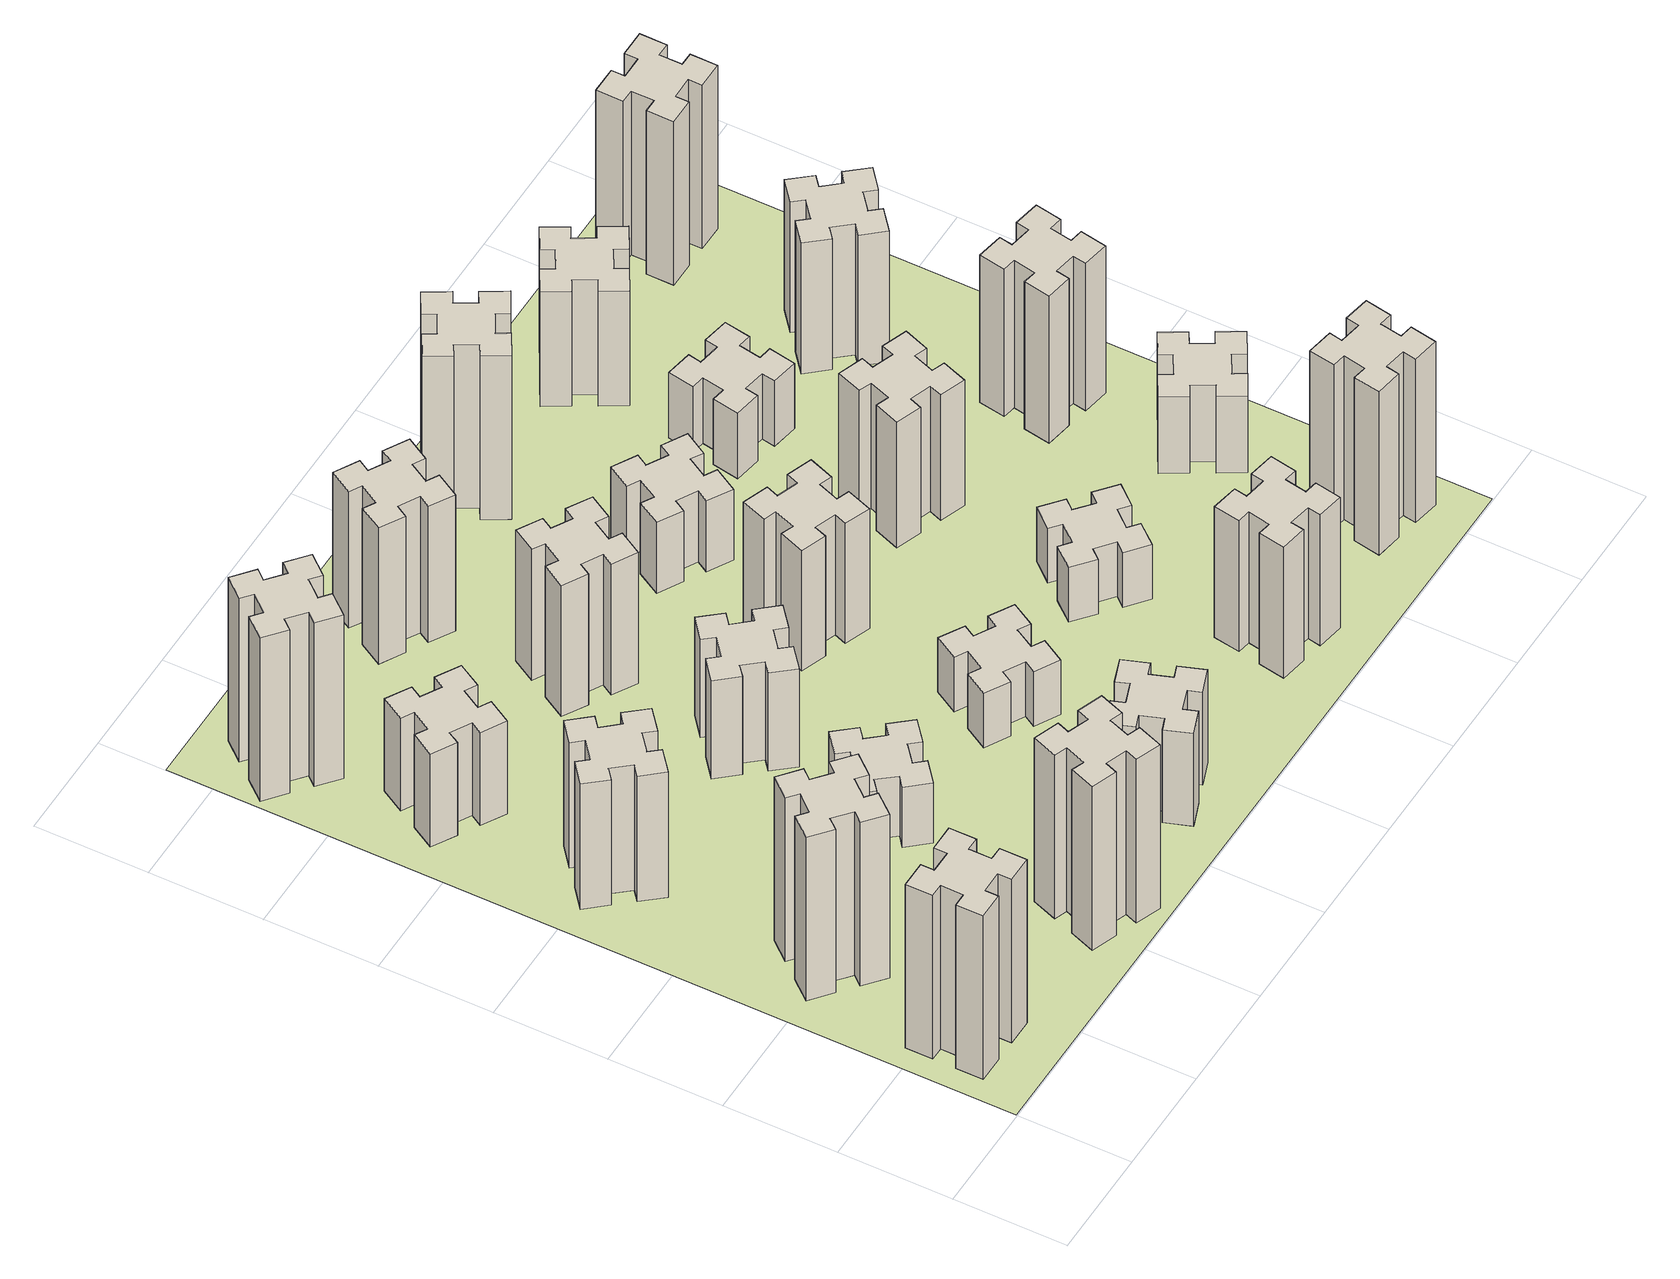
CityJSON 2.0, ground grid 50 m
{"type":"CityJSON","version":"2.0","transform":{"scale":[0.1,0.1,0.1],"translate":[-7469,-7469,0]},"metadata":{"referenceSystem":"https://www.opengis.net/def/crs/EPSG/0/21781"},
"CityObjects":{
"building1":{"type":"Building","attributes":{"class":"1000","function":"1000","usage":"1000","yearOfConstruction":2016,"roofType":"1000","measuredHeight":90,"storeysAboveGround":30,"storeysBelowGround":0},"geometry":[{"type":"Solid","lod":"1","boundaries":[[[[0,1,2,3,4,5,6,7,8,9,10,11,12,13,14,15,16,17,18,19]],[[17,16,20,21]],[[16,15,22,20]],[[15,14,23,22]],[[14,13,24,23]],[[13,12,25,24]],[[12,11,26,25]],[[11,10,27,26]],[[10,9,28,27]],[[9,8,29,28]],[[8,7,30,29]],[[7,6,31,30]],[[6,5,32,31]],[[5,4,33,32]],[[4,3,34,33]],[[3,2,35,34]],[[2,1,36,35]],[[1,0,37,36]],[[0,19,38,37]],[[19,18,39,38]],[[18,17,21,39]],[[24,25,26,27,28,29,30,31,32,33,34,35,36,37,38,39,21,20,22,23]]]]}]},
"building2":{"type":"Building","attributes":{"class":"1000","function":"1000","usage":"1000","yearOfConstruction":2016,"roofType":"1000","measuredHeight":90,"storeysAboveGround":30,"storeysBelowGround":0},"geometry":[{"type":"Solid","lod":"1","boundaries":[[[[40,41,42,43,44,45,46,47,48,49,50,51,52,53,54,55,56,57,58,59]],[[57,56,60,61]],[[56,55,62,60]],[[55,54,63,62]],[[54,53,64,63]],[[53,52,65,64]],[[52,51,66,65]],[[51,50,67,66]],[[50,49,68,67]],[[49,48,69,68]],[[48,47,70,69]],[[47,46,71,70]],[[46,45,72,71]],[[45,44,73,72]],[[44,43,74,73]],[[43,42,75,74]],[[42,41,76,75]],[[41,40,77,76]],[[40,59,78,77]],[[59,58,79,78]],[[58,57,61,79]],[[64,65,66,67,68,69,70,71,72,73,74,75,76,77,78,79,61,60,62,63]]]]}]},
"building3":{"type":"Building","attributes":{"class":"1000","function":"1000","usage":"1000","yearOfConstruction":2016,"roofType":"1000","measuredHeight":69,"storeysAboveGround":30,"storeysBelowGround":0},"geometry":[{"type":"Solid","lod":"1","boundaries":[[[[80,81,82,83,84,85,86,87,88,89,90,91,92,93,94,95,96,97,98,99]],[[97,96,100,101]],[[96,95,102,100]],[[95,94,103,102]],[[94,93,104,103]],[[93,92,105,104]],[[92,91,106,105]],[[91,90,107,106]],[[90,89,108,107]],[[89,88,109,108]],[[88,87,110,109]],[[87,86,111,110]],[[86,85,112,111]],[[85,84,113,112]],[[84,83,114,113]],[[83,82,115,114]],[[82,81,116,115]],[[81,80,117,116]],[[80,99,118,117]],[[99,98,119,118]],[[98,97,101,119]],[[104,105,106,107,108,109,110,111,112,113,114,115,116,117,118,119,101,100,102,103]]]]}]},
"building4":{"type":"Building","attributes":{"class":"1000","function":"1000","usage":"1000","yearOfConstruction":2016,"roofType":"1000","measuredHeight":51,"storeysAboveGround":30,"storeysBelowGround":0},"geometry":[{"type":"Solid","lod":"1","boundaries":[[[[120,121,122,123,124,125,126,127,128,129,130,131,132,133,134,135,136,137,138,139]],[[137,136,140,141]],[[136,135,142,140]],[[135,134,143,142]],[[134,133,144,143]],[[133,132,145,144]],[[132,131,146,145]],[[131,130,147,146]],[[130,129,148,147]],[[129,128,149,148]],[[128,127,150,149]],[[127,126,151,150]],[[126,125,152,151]],[[125,124,153,152]],[[124,123,154,153]],[[123,122,155,154]],[[122,121,156,155]],[[121,120,157,156]],[[120,139,158,157]],[[139,138,159,158]],[[138,137,141,159]],[[144,145,146,147,148,149,150,151,152,153,154,155,156,157,158,159,141,140,142,143]]]]}]},
"building5":{"type":"Building","attributes":{"class":"1000","function":"1000","usage":"1000","yearOfConstruction":2016,"roofType":"1000","measuredHeight":90,"storeysAboveGround":30,"storeysBelowGround":0},"geometry":[{"type":"Solid","lod":"1","boundaries":[[[[160,161,162,163,164,165,166,167,168,169,170,171,172,173,174,175,176,177,178,179]],[[177,176,180,181]],[[176,175,182,180]],[[175,174,183,182]],[[174,173,184,183]],[[173,172,185,184]],[[172,171,186,185]],[[171,170,187,186]],[[170,169,188,187]],[[169,168,189,188]],[[168,167,190,189]],[[167,166,191,190]],[[166,165,192,191]],[[165,164,193,192]],[[164,163,194,193]],[[163,162,195,194]],[[162,161,196,195]],[[161,160,197,196]],[[160,179,198,197]],[[179,178,199,198]],[[178,177,181,199]],[[184,185,186,187,188,189,190,191,192,193,194,195,196,197,198,199,181,180,182,183]]]]}]},
"building6":{"type":"Building","attributes":{"class":"1000","function":"1000","usage":"1000","yearOfConstruction":2016,"roofType":"1000","measuredHeight":90,"storeysAboveGround":30,"storeysBelowGround":0},"geometry":[{"type":"Solid","lod":"1","boundaries":[[[[200,201,202,203,204,205,206,207,208,209,210,211,212,213,214,215,216,217,218,219]],[[217,216,220,221]],[[216,215,222,220]],[[215,214,223,222]],[[214,213,224,223]],[[213,212,225,224]],[[212,211,226,225]],[[211,210,227,226]],[[210,209,228,227]],[[209,208,229,228]],[[208,207,230,229]],[[207,206,231,230]],[[206,205,232,231]],[[205,204,233,232]],[[204,203,234,233]],[[203,202,235,234]],[[202,201,236,235]],[[201,200,237,236]],[[200,219,238,237]],[[219,218,239,238]],[[218,217,221,239]],[[224,225,226,227,228,229,230,231,232,233,234,235,236,237,238,239,221,220,222,223]]]]}]},
"building7":{"type":"Building","attributes":{"class":"1000","function":"1000","usage":"1000","yearOfConstruction":2016,"roofType":"1000","measuredHeight":33,"storeysAboveGround":30,"storeysBelowGround":0},"geometry":[{"type":"Solid","lod":"1","boundaries":[[[[240,241,242,243,244,245,246,247,248,249,250,251,252,253,254,255,256,257,258,259]],[[257,256,260,261]],[[256,255,262,260]],[[255,254,263,262]],[[254,253,264,263]],[[253,252,265,264]],[[252,251,266,265]],[[251,250,267,266]],[[250,249,268,267]],[[249,248,269,268]],[[248,247,270,269]],[[247,246,271,270]],[[246,245,272,271]],[[245,244,273,272]],[[244,243,274,273]],[[243,242,275,274]],[[242,241,276,275]],[[241,240,277,276]],[[240,259,278,277]],[[259,258,279,278]],[[258,257,261,279]],[[264,265,266,267,268,269,270,271,272,273,274,275,276,277,278,279,261,260,262,263]]]]}]},
"building8":{"type":"Building","attributes":{"class":"1000","function":"1000","usage":"1000","yearOfConstruction":2016,"roofType":"1000","measuredHeight":54,"storeysAboveGround":30,"storeysBelowGround":0},"geometry":[{"type":"Solid","lod":"1","boundaries":[[[[280,281,282,283,284,285,286,287,288,289,290,291,292,293,294,295,296,297,298,299]],[[297,296,300,301]],[[296,295,302,300]],[[295,294,303,302]],[[294,293,304,303]],[[293,292,305,304]],[[292,291,306,305]],[[291,290,307,306]],[[290,289,308,307]],[[289,288,309,308]],[[288,287,310,309]],[[287,286,311,310]],[[286,285,312,311]],[[285,284,313,312]],[[284,283,314,313]],[[283,282,315,314]],[[282,281,316,315]],[[281,280,317,316]],[[280,299,318,317]],[[299,298,319,318]],[[298,297,301,319]],[[304,305,306,307,308,309,310,311,312,313,314,315,316,317,318,319,301,300,302,303]]]]}]},
"building9":{"type":"Building","attributes":{"class":"1000","function":"1000","usage":"1000","yearOfConstruction":2016,"roofType":"1000","measuredHeight":51,"storeysAboveGround":30,"storeysBelowGround":0},"geometry":[{"type":"Solid","lod":"1","boundaries":[[[[320,321,322,323,324,325,326,327,328,329,330,331,332,333,334,335,336,337,338,339]],[[337,336,340,341]],[[336,335,342,340]],[[335,334,343,342]],[[334,333,344,343]],[[333,332,345,344]],[[332,331,346,345]],[[331,330,347,346]],[[330,329,348,347]],[[329,328,349,348]],[[328,327,350,349]],[[327,326,351,350]],[[326,325,352,351]],[[325,324,353,352]],[[324,323,354,353]],[[323,322,355,354]],[[322,321,356,355]],[[321,320,357,356]],[[320,339,358,357]],[[339,338,359,358]],[[338,337,341,359]],[[344,345,346,347,348,349,350,351,352,353,354,355,356,357,358,359,341,340,342,343]]]]}]},
"building10":{"type":"Building","attributes":{"class":"1000","function":"1000","usage":"1000","yearOfConstruction":2016,"roofType":"1000","measuredHeight":72,"storeysAboveGround":30,"storeysBelowGround":0},"geometry":[{"type":"Solid","lod":"1","boundaries":[[[[360,361,362,363,364,365,366,367,368,369,370,371,372,373,374,375,376,377,378,379]],[[377,376,380,381]],[[376,375,382,380]],[[375,374,383,382]],[[374,373,384,383]],[[373,372,385,384]],[[372,371,386,385]],[[371,370,387,386]],[[370,369,388,387]],[[369,368,389,388]],[[368,367,390,389]],[[367,366,391,390]],[[366,365,392,391]],[[365,364,393,392]],[[364,363,394,393]],[[363,362,395,394]],[[362,361,396,395]],[[361,360,397,396]],[[360,379,398,397]],[[379,378,399,398]],[[378,377,381,399]],[[384,385,386,387,388,389,390,391,392,393,394,395,396,397,398,399,381,380,382,383]]]]}]},
"building11":{"type":"Building","attributes":{"class":"1000","function":"1000","usage":"1000","yearOfConstruction":2016,"roofType":"1000","measuredHeight":75,"storeysAboveGround":30,"storeysBelowGround":0},"geometry":[{"type":"Solid","lod":"1","boundaries":[[[[400,401,402,403,404,405,406,407,408,409,410,411,412,413,414,415,416,417,418,419]],[[417,416,420,421]],[[416,415,422,420]],[[415,414,423,422]],[[414,413,424,423]],[[413,412,425,424]],[[412,411,426,425]],[[411,410,427,426]],[[410,409,428,427]],[[409,408,429,428]],[[408,407,430,429]],[[407,406,431,430]],[[406,405,432,431]],[[405,404,433,432]],[[404,403,434,433]],[[403,402,435,434]],[[402,401,436,435]],[[401,400,437,436]],[[400,419,438,437]],[[419,418,439,438]],[[418,417,421,439]],[[424,425,426,427,428,429,430,431,432,433,434,435,436,437,438,439,421,420,422,423]]]]}]},
"building12":{"type":"Building","attributes":{"class":"1000","function":"1000","usage":"1000","yearOfConstruction":2016,"roofType":"1000","measuredHeight":30,"storeysAboveGround":30,"storeysBelowGround":0},"geometry":[{"type":"Solid","lod":"1","boundaries":[[[[440,441,442,443,444,445,446,447,448,449,450,451,452,453,454,455,456,457,458,459]],[[457,456,460,461]],[[456,455,462,460]],[[455,454,463,462]],[[454,453,464,463]],[[453,452,465,464]],[[452,451,466,465]],[[451,450,467,466]],[[450,449,468,467]],[[449,448,469,468]],[[448,447,470,469]],[[447,446,471,470]],[[446,445,472,471]],[[445,444,473,472]],[[444,443,474,473]],[[443,442,475,474]],[[442,441,476,475]],[[441,440,477,476]],[[440,459,478,477]],[[459,458,479,478]],[[458,457,461,479]],[[464,465,466,467,468,469,470,471,472,473,474,475,476,477,478,479,461,460,462,463]]]]}]},
"building13":{"type":"Building","attributes":{"class":"1000","function":"1000","usage":"1000","yearOfConstruction":2016,"roofType":"1000","measuredHeight":66,"storeysAboveGround":30,"storeysBelowGround":0},"geometry":[{"type":"Solid","lod":"1","boundaries":[[[[480,481,482,483,484,485,486,487,488,489,490,491,492,493,494,495,496,497,498,499]],[[497,496,500,501]],[[496,495,502,500]],[[495,494,503,502]],[[494,493,504,503]],[[493,492,505,504]],[[492,491,506,505]],[[491,490,507,506]],[[490,489,508,507]],[[489,488,509,508]],[[488,487,510,509]],[[487,486,511,510]],[[486,485,512,511]],[[485,484,513,512]],[[484,483,514,513]],[[483,482,515,514]],[[482,481,516,515]],[[481,480,517,516]],[[480,499,518,517]],[[499,498,519,518]],[[498,497,501,519]],[[504,505,506,507,508,509,510,511,512,513,514,515,516,517,518,519,501,500,502,503]]]]}]},
"building14":{"type":"Building","attributes":{"class":"1000","function":"1000","usage":"1000","yearOfConstruction":2016,"roofType":"1000","measuredHeight":39,"storeysAboveGround":30,"storeysBelowGround":0},"geometry":[{"type":"Solid","lod":"1","boundaries":[[[[520,521,522,523,524,525,526,527,528,529,530,531,532,533,534,535,536,537,538,539]],[[537,536,540,541]],[[536,535,542,540]],[[535,534,543,542]],[[534,533,544,543]],[[533,532,545,544]],[[532,531,546,545]],[[531,530,547,546]],[[530,529,548,547]],[[529,528,549,548]],[[528,527,550,549]],[[527,526,551,550]],[[526,525,552,551]],[[525,524,553,552]],[[524,523,554,553]],[[523,522,555,554]],[[522,521,556,555]],[[521,520,557,556]],[[520,539,558,557]],[[539,538,559,558]],[[538,537,541,559]],[[544,545,546,547,548,549,550,551,552,553,554,555,556,557,558,559,541,540,542,543]]]]}]},
"building15":{"type":"Building","attributes":{"class":"1000","function":"1000","usage":"1000","yearOfConstruction":2016,"roofType":"1000","measuredHeight":72,"storeysAboveGround":30,"storeysBelowGround":0},"geometry":[{"type":"Solid","lod":"1","boundaries":[[[[560,561,562,563,564,565,566,567,568,569,570,571,572,573,574,575,576,577,578,579]],[[577,576,580,581]],[[576,575,582,580]],[[575,574,583,582]],[[574,573,584,583]],[[573,572,585,584]],[[572,571,586,585]],[[571,570,587,586]],[[570,569,588,587]],[[569,568,589,588]],[[568,567,590,589]],[[567,566,591,590]],[[566,565,592,591]],[[565,564,593,592]],[[564,563,594,593]],[[563,562,595,594]],[[562,561,596,595]],[[561,560,597,596]],[[560,579,598,597]],[[579,578,599,598]],[[578,577,581,599]],[[584,585,586,587,588,589,590,591,592,593,594,595,596,597,598,599,581,580,582,583]]]]}]},
"building16":{"type":"Building","attributes":{"class":"1000","function":"1000","usage":"1000","yearOfConstruction":2016,"roofType":"1000","measuredHeight":90,"storeysAboveGround":30,"storeysBelowGround":0},"geometry":[{"type":"Solid","lod":"1","boundaries":[[[[600,601,602,603,604,605,606,607,608,609,610,611,612,613,614,615,616,617,618,619]],[[617,616,620,621]],[[616,615,622,620]],[[615,614,623,622]],[[614,613,624,623]],[[613,612,625,624]],[[612,611,626,625]],[[611,610,627,626]],[[610,609,628,627]],[[609,608,629,628]],[[608,607,630,629]],[[607,606,631,630]],[[606,605,632,631]],[[605,604,633,632]],[[604,603,634,633]],[[603,602,635,634]],[[602,601,636,635]],[[601,600,637,636]],[[600,619,638,637]],[[619,618,639,638]],[[618,617,621,639]],[[624,625,626,627,628,629,630,631,632,633,634,635,636,637,638,639,621,620,622,623]]]]}]},
"building17":{"type":"Building","attributes":{"class":"1000","function":"1000","usage":"1000","yearOfConstruction":2016,"roofType":"1000","measuredHeight":30,"storeysAboveGround":30,"storeysBelowGround":0},"geometry":[{"type":"Solid","lod":"1","boundaries":[[[[640,641,642,643,644,645,646,647,648,649,650,651,652,653,654,655,656,657,658,659]],[[657,656,660,661]],[[656,655,662,660]],[[655,654,663,662]],[[654,653,664,663]],[[653,652,665,664]],[[652,651,666,665]],[[651,650,667,666]],[[650,649,668,667]],[[649,648,669,668]],[[648,647,670,669]],[[647,646,671,670]],[[646,645,672,671]],[[645,644,673,672]],[[644,643,674,673]],[[643,642,675,674]],[[642,641,676,675]],[[641,640,677,676]],[[640,659,678,677]],[[659,658,679,678]],[[658,657,661,679]],[[664,665,666,667,668,669,670,671,672,673,674,675,676,677,678,679,661,660,662,663]]]]}]},
"building18":{"type":"Building","attributes":{"class":"1000","function":"1000","usage":"1000","yearOfConstruction":2016,"roofType":"1000","measuredHeight":69,"storeysAboveGround":30,"storeysBelowGround":0},"geometry":[{"type":"Solid","lod":"1","boundaries":[[[[680,681,682,683,684,685,686,687,688,689,690,691,692,693,694,695,696,697,698,699]],[[697,696,700,701]],[[696,695,702,700]],[[695,694,703,702]],[[694,693,704,703]],[[693,692,705,704]],[[692,691,706,705]],[[691,690,707,706]],[[690,689,708,707]],[[689,688,709,708]],[[688,687,710,709]],[[687,686,711,710]],[[686,685,712,711]],[[685,684,713,712]],[[684,683,714,713]],[[683,682,715,714]],[[682,681,716,715]],[[681,680,717,716]],[[680,699,718,717]],[[699,698,719,718]],[[698,697,701,719]],[[704,705,706,707,708,709,710,711,712,713,714,715,716,717,718,719,701,700,702,703]]]]}]},
"building19":{"type":"Building","attributes":{"class":"1000","function":"1000","usage":"1000","yearOfConstruction":2016,"roofType":"1000","measuredHeight":36,"storeysAboveGround":30,"storeysBelowGround":0},"geometry":[{"type":"Solid","lod":"1","boundaries":[[[[720,721,722,723,724,725,726,727,728,729,730,731,732,733,734,735,736,737,738,739]],[[737,736,740,741]],[[736,735,742,740]],[[735,734,743,742]],[[734,733,744,743]],[[733,732,745,744]],[[732,731,746,745]],[[731,730,747,746]],[[730,729,748,747]],[[729,728,749,748]],[[728,727,750,749]],[[727,726,751,750]],[[726,725,752,751]],[[725,724,753,752]],[[724,723,754,753]],[[723,722,755,754]],[[722,721,756,755]],[[721,720,757,756]],[[720,739,758,757]],[[739,738,759,758]],[[738,737,741,759]],[[744,745,746,747,748,749,750,751,752,753,754,755,756,757,758,759,741,740,742,743]]]]}]},
"building20":{"type":"Building","attributes":{"class":"1000","function":"1000","usage":"1000","yearOfConstruction":2016,"roofType":"1000","measuredHeight":90,"storeysAboveGround":30,"storeysBelowGround":0},"geometry":[{"type":"Solid","lod":"1","boundaries":[[[[760,761,762,763,764,765,766,767,768,769,770,771,772,773,774,775,776,777,778,779]],[[777,776,780,781]],[[776,775,782,780]],[[775,774,783,782]],[[774,773,784,783]],[[773,772,785,784]],[[772,771,786,785]],[[771,770,787,786]],[[770,769,788,787]],[[769,768,789,788]],[[768,767,790,789]],[[767,766,791,790]],[[766,765,792,791]],[[765,764,793,792]],[[764,763,794,793]],[[763,762,795,794]],[[762,761,796,795]],[[761,760,797,796]],[[760,779,798,797]],[[779,778,799,798]],[[778,777,781,799]],[[784,785,786,787,788,789,790,791,792,793,794,795,796,797,798,799,781,780,782,783]]]]}]},
"building21":{"type":"Building","attributes":{"class":"1000","function":"1000","usage":"1000","yearOfConstruction":2016,"roofType":"1000","measuredHeight":63,"storeysAboveGround":30,"storeysBelowGround":0},"geometry":[{"type":"Solid","lod":"1","boundaries":[[[[800,801,802,803,804,805,806,807,808,809,810,811,812,813,814,815,816,817,818,819]],[[817,816,820,821]],[[816,815,822,820]],[[815,814,823,822]],[[814,813,824,823]],[[813,812,825,824]],[[812,811,826,825]],[[811,810,827,826]],[[810,809,828,827]],[[809,808,829,828]],[[808,807,830,829]],[[807,806,831,830]],[[806,805,832,831]],[[805,804,833,832]],[[804,803,834,833]],[[803,802,835,834]],[[802,801,836,835]],[[801,800,837,836]],[[800,819,838,837]],[[819,818,839,838]],[[818,817,821,839]],[[824,825,826,827,828,829,830,831,832,833,834,835,836,837,838,839,821,820,822,823]]]]}]},
"building22":{"type":"Building","attributes":{"class":"1000","function":"1000","usage":"1000","yearOfConstruction":2016,"roofType":"1000","measuredHeight":42,"storeysAboveGround":30,"storeysBelowGround":0},"geometry":[{"type":"Solid","lod":"1","boundaries":[[[[840,841,842,843,844,845,846,847,848,849,850,851,852,853,854,855,856,857,858,859]],[[857,856,860,861]],[[856,855,862,860]],[[855,854,863,862]],[[854,853,864,863]],[[853,852,865,864]],[[852,851,866,865]],[[851,850,867,866]],[[850,849,868,867]],[[849,848,869,868]],[[848,847,870,869]],[[847,846,871,870]],[[846,845,872,871]],[[845,844,873,872]],[[844,843,874,873]],[[843,842,875,874]],[[842,841,876,875]],[[841,840,877,876]],[[840,859,878,877]],[[859,858,879,878]],[[858,857,861,879]],[[864,865,866,867,868,869,870,871,872,873,874,875,876,877,878,879,861,860,862,863]]]]}]},
"building23":{"type":"Building","attributes":{"class":"1000","function":"1000","usage":"1000","yearOfConstruction":2016,"roofType":"1000","measuredHeight":81,"storeysAboveGround":30,"storeysBelowGround":0},"geometry":[{"type":"Solid","lod":"1","boundaries":[[[[880,881,882,883,884,885,886,887,888,889,890,891,892,893,894,895,896,897,898,899]],[[897,896,900,901]],[[896,895,902,900]],[[895,894,903,902]],[[894,893,904,903]],[[893,892,905,904]],[[892,891,906,905]],[[891,890,907,906]],[[890,889,908,907]],[[889,888,909,908]],[[888,887,910,909]],[[887,886,911,910]],[[886,885,912,911]],[[885,884,913,912]],[[884,883,914,913]],[[883,882,915,914]],[[882,881,916,915]],[[881,880,917,916]],[[880,899,918,917]],[[899,898,919,918]],[[898,897,901,919]],[[904,905,906,907,908,909,910,911,912,913,914,915,916,917,918,919,901,900,902,903]]]]}]},
"building24":{"type":"Building","attributes":{"class":"1000","function":"1000","usage":"1000","yearOfConstruction":2016,"roofType":"1000","measuredHeight":72,"storeysAboveGround":30,"storeysBelowGround":0},"geometry":[{"type":"Solid","lod":"1","boundaries":[[[[920,921,922,923,924,925,926,927,928,929,930,931,932,933,934,935,936,937,938,939]],[[937,936,940,941]],[[936,935,942,940]],[[935,934,943,942]],[[934,933,944,943]],[[933,932,945,944]],[[932,931,946,945]],[[931,930,947,946]],[[930,929,948,947]],[[929,928,949,948]],[[928,927,950,949]],[[927,926,951,950]],[[926,925,952,951]],[[925,924,953,952]],[[924,923,954,953]],[[923,922,955,954]],[[922,921,956,955]],[[921,920,957,956]],[[920,939,958,957]],[[939,938,959,958]],[[938,937,941,959]],[[944,945,946,947,948,949,950,951,952,953,954,955,956,957,958,959,941,940,942,943]]]]}]},
"building25":{"type":"Building","attributes":{"class":"1000","function":"1000","usage":"1000","yearOfConstruction":2016,"roofType":"1000","measuredHeight":90,"storeysAboveGround":30,"storeysBelowGround":0},"geometry":[{"type":"Solid","lod":"1","boundaries":[[[[960,961,962,963,964,965,966,967,968,969,970,971,972,973,974,975,976,977,978,979]],[[977,976,980,981]],[[976,975,982,980]],[[975,974,983,982]],[[974,973,984,983]],[[973,972,985,984]],[[972,971,986,985]],[[971,970,987,986]],[[970,969,988,987]],[[969,968,989,988]],[[968,967,990,989]],[[967,966,991,990]],[[966,965,992,991]],[[965,964,993,992]],[[964,963,994,993]],[[963,962,995,994]],[[962,961,996,995]],[[961,960,997,996]],[[960,979,998,997]],[[979,978,999,998]],[[978,977,981,999]],[[984,985,986,987,988,989,990,991,992,993,994,995,996,997,998,999,981,980,982,983]]]]}]},
"landuse1":{"type":"LandUse","attributes":{"name":"plot1","function":"1010"},"geometry":[{"type":"MultiSurface","lod":"1","boundaries":[[[1000,1001,1002,1003]]]}]}
},
"vertices":[
[165,425,0],[165,325,0],[105,325,0],[105,205,0],[225,205,0],[225,265,0],[325,265,0],[325,205,0],[445,205,0],[445,325,0],[385,325,0],[385,425,0],[445,425,0],[445,545,0],[325,545,0],[325,485,0],[225,485,0],[225,545,0],[105,545,0],[105,425,0],[225,485,900],[225,545,900],[325,485,900],[325,545,900],[445,545,900],[445,425,900],[385,425,900],[385,325,900],[445,325,900],[445,205,900],[325,205,900],[325,265,900],[225,265,900],[225,205,900],[105,205,900],[105,325,900],[165,325,900],[165,425,900],[105,425,900],[105,545,900],
[484,1067,0],[408,1132,0],[446,1178,0],[354,1255,0],[277,1163,0],[323,1124,0],[259,1048,0],[213,1086,0],[136,994,0],[228,917,0],[266,963,0],[343,899,0],[304,853,0],[396,776,0],[473,868,0],[427,906,0],[492,983,0],[538,944,0],[615,1036,0],[523,1113,0],[492,983,900],[538,944,900],[427,906,900],[473,868,900],[396,776,900],[304,853,900],[343,899,900],[266,963,900],[228,917,900],[136,994,900],[213,1086,900],[259,1048,900],[323,1124,900],[277,1163,900],[354,1255,900],[446,1178,900],[408,1132,900],[484,1067,900],[523,1113,900],[615,1036,900],
[492,1988,0],[427,2064,0],[473,2103,0],[396,2195,0],[304,2118,0],[343,2072,0],[266,2007,0],[228,2053,0],[136,1976,0],[213,1884,0],[259,1923,0],[323,1846,0],[277,1808,0],[354,1716,0],[446,1793,0],[408,1839,0],[484,1903,0],[523,1857,0],[615,1934,0],[538,2026,0],[484,1903,690],[523,1857,690],[408,1839,690],[446,1793,690],[354,1716,690],[277,1808,690],[323,1846,690],[259,1923,690],[213,1884,690],[136,1976,690],[228,2053,690],[266,2007,690],[343,2072,690],[304,2118,690],[396,2195,690],[473,2103,690],[427,2064,690],[492,1988,690],[538,2026,690],[615,1934,690],
[446,2597,0],[496,2684,0],[548,2654,0],[608,2758,0],[504,2818,0],[474,2766,0],[387,2816,0],[417,2868,0],[313,2928,0],[253,2824,0],[305,2794,0],[255,2707,0],[203,2737,0],[143,2633,0],[247,2573,0],[277,2625,0],[364,2575,0],[334,2523,0],[438,2463,0],[498,2567,0],[364,2575,510],[334,2523,510],[277,2625,510],[247,2573,510],[143,2633,510],[203,2737,510],[255,2707,510],[305,2794,510],[253,2824,510],[313,2928,510],[417,2868,510],[387,2816,510],[474,2766,510],[504,2818,510],[608,2758,510],[548,2654,510],[496,2684,510],[446,2597,510],[498,2567,510],[438,2463,510],
[1029,360,0],[995,266,0],[939,287,0],[897,174,0],[1010,133,0],[1031,189,0],[1125,155,0],[1104,99,0],[1217,57,0],[1258,170,0],[1202,191,0],[1236,285,0],[1292,264,0],[1333,377,0],[1220,418,0],[1200,362,0],[1106,396,0],[1127,452,0],[1014,493,0],[973,380,0],[1106,396,900],[1127,452,900],[1200,362,900],[1220,418,900],[1333,377,900],[1292,264,900],[1236,285,900],[1202,191,900],[1258,170,900],[1217,57,900],[1104,99,900],[1125,155,900],[1031,189,900],[1010,133,900],[897,174,900],[939,287,900],[995,266,900],[1029,360,900],[973,380,900],[1014,493,900],
[384,3387,0],[308,3452,0],[346,3498,0],[254,3575,0],[177,3483,0],[223,3444,0],[159,3368,0],[113,3406,0],[36,3314,0],[128,3237,0],[166,3283,0],[243,3219,0],[204,3173,0],[296,3096,0],[373,3188,0],[327,3226,0],[392,3303,0],[438,3264,0],[515,3356,0],[423,3433,0],[392,3303,900],[438,3264,900],[327,3226,900],[373,3188,900],[296,3096,900],[204,3173,900],[243,3219,900],[166,3283,900],[128,3237,900],[36,3314,900],[113,3406,900],[159,3368,900],[223,3444,900],[177,3483,900],[254,3575,900],[346,3498,900],[308,3452,900],[384,3387,900],[423,3433,900],[515,3356,900],
[1083,1332,0],[1006,1267,0],[968,1313,0],[876,1236,0],[953,1144,0],[999,1183,0],[1063,1106,0],[1017,1068,0],[1094,976,0],[1186,1053,0],[1148,1099,0],[1224,1163,0],[1263,1117,0],[1355,1194,0],[1278,1286,0],[1232,1248,0],[1167,1324,0],[1213,1363,0],[1136,1455,0],[1044,1378,0],[1167,1324,330],[1213,1363,330],[1232,1248,330],[1278,1286,330],[1355,1194,330],[1263,1117,330],[1224,1163,330],[1148,1099,330],[1186,1053,330],[1094,976,330],[1017,1068,330],[1063,1106,330],[999,1183,330],[953,1144,330],[876,1236,330],[968,1313,330],[1006,1267,330],[1083,1332,330],[1044,1378,330],[1136,1455,330],
[1183,1972,0],[1106,1907,0],[1068,1953,0],[976,1876,0],[1053,1784,0],[1099,1823,0],[1163,1746,0],[1117,1708,0],[1194,1616,0],[1286,1693,0],[1248,1739,0],[1324,1803,0],[1363,1757,0],[1455,1834,0],[1378,1926,0],[1332,1888,0],[1267,1964,0],[1313,2003,0],[1236,2095,0],[1144,2018,0],[1267,1964,540],[1313,2003,540],[1332,1888,540],[1378,1926,540],[1455,1834,540],[1363,1757,540],[1324,1803,540],[1248,1739,540],[1286,1693,540],[1194,1616,540],[1117,1708,540],[1163,1746,540],[1099,1823,540],[1053,1784,540],[976,1876,540],[1068,1953,540],[1106,1907,540],[1183,1972,540],[1144,2018,540],[1236,2095,540],
[1765,496,0],[1671,462,0],[1650,518,0],[1537,477,0],[1579,364,0],[1635,385,0],[1669,291,0],[1613,270,0],[1654,157,0],[1767,199,0],[1746,255,0],[1840,289,0],[1860,233,0],[1973,274,0],[1932,387,0],[1876,366,0],[1842,460,0],[1898,480,0],[1857,593,0],[1744,552,0],[1842,460,510],[1898,480,510],[1876,366,510],[1932,387,510],[1973,274,510],[1860,233,510],[1840,289,510],[1746,255,510],[1767,199,510],[1654,157,510],[1613,270,510],[1669,291,510],[1635,385,510],[1579,364,510],[1537,477,510],[1650,518,510],[1671,462,510],[1765,496,510],[1744,552,510],[1857,593,510],
[1314,2666,0],[1227,2716,0],[1257,2768,0],[1153,2828,0],[1093,2724,0],[1145,2694,0],[1095,2607,0],[1043,2637,0],[983,2533,0],[1087,2473,0],[1117,2525,0],[1204,2475,0],[1174,2423,0],[1278,2363,0],[1338,2467,0],[1286,2497,0],[1336,2584,0],[1388,2554,0],[1448,2658,0],[1344,2718,0],[1336,2584,720],[1388,2554,720],[1286,2497,720],[1338,2467,720],[1278,2363,720],[1174,2423,720],[1204,2475,720],[1117,2525,720],[1087,2473,720],[983,2533,720],[1043,2637,720],[1095,2607,720],[1145,2694,720],[1093,2724,720],[1153,2828,720],[1257,2768,720],[1227,2716,720],[1314,2666,720],[1344,2718,720],[1448,2658,720],
[1214,3406,0],[1127,3456,0],[1157,3508,0],[1053,3568,0],[993,3464,0],[1045,3434,0],[995,3347,0],[943,3377,0],[883,3273,0],[987,3213,0],[1017,3265,0],[1104,3215,0],[1074,3163,0],[1178,3103,0],[1238,3207,0],[1186,3237,0],[1236,3324,0],[1288,3294,0],[1348,3398,0],[1244,3458,0],[1236,3324,750],[1288,3294,750],[1186,3237,750],[1238,3207,750],[1178,3103,750],[1074,3163,750],[1104,3215,750],[1017,3265,750],[987,3213,750],[883,3273,750],[943,3377,750],[995,3347,750],[1045,3434,750],[993,3464,750],[1053,3568,750],[1157,3508,750],[1127,3456,750],[1214,3406,750],[1244,3458,750],[1348,3398,750],
[1757,1045,0],[1844,995,0],[1814,943,0],[1918,883,0],[1978,987,0],[1926,1017,0],[1976,1104,0],[2028,1074,0],[2088,1178,0],[1984,1238,0],[1954,1186,0],[1867,1236,0],[1897,1288,0],[1793,1348,0],[1733,1244,0],[1785,1214,0],[1735,1127,0],[1683,1157,0],[1623,1053,0],[1727,993,0],[1735,1127,300],[1683,1157,300],[1785,1214,300],[1733,1244,300],[1793,1348,300],[1897,1288,300],[1867,1236,300],[1954,1186,300],[1984,1238,300],[2088,1178,300],[2028,1074,300],[1976,1104,300],[1926,1017,300],[1978,987,300],[1918,883,300],[1814,943,300],[1844,995,300],[1757,1045,300],[1727,993,300],[1623,1053,300],
[1940,2042,0],[1846,2076,0],[1867,2132,0],[1754,2173,0],[1713,2060,0],[1769,2040,0],[1735,1946,0],[1679,1967,0],[1637,1854,0],[1750,1813,0],[1771,1869,0],[1865,1835,0],[1844,1779,0],[1957,1737,0],[1998,1850,0],[1942,1871,0],[1976,1965,0],[2032,1944,0],[2073,2057,0],[1960,2098,0],[1976,1965,660],[2032,1944,660],[1942,1871,660],[1998,1850,660],[1957,1737,660],[1844,1779,660],[1865,1835,660],[1771,1869,660],[1750,1813,660],[1637,1854,660],[1679,1967,660],[1735,1946,660],[1769,2040,660],[1713,2060,660],[1754,2173,660],[1867,2132,660],[1846,2076,660],[1940,2042,660],[1960,2098,660],[2073,2057,660],
[2026,2497,0],[2076,2584,0],[2128,2554,0],[2188,2658,0],[2084,2718,0],[2054,2666,0],[1967,2716,0],[1997,2768,0],[1893,2828,0],[1833,2724,0],[1885,2694,0],[1835,2607,0],[1783,2637,0],[1723,2533,0],[1827,2473,0],[1857,2525,0],[1944,2475,0],[1914,2423,0],[2018,2363,0],[2078,2467,0],[1944,2475,390],[1914,2423,390],[1857,2525,390],[1827,2473,390],[1723,2533,390],[1783,2637,390],[1835,2607,390],[1885,2694,390],[1833,2724,390],[1893,2828,390],[1997,2768,390],[1967,2716,390],[2054,2666,390],[2084,2718,390],[2188,2658,390],[2128,2554,390],[2076,2584,390],[2026,2497,390],[2078,2467,390],[2018,2363,390],
[2596,444,0],[2578,345,0],[2519,356,0],[2498,237,0],[2617,217,0],[2627,276,0],[2725,258,0],[2715,199,0],[2833,178,0],[2854,297,0],[2795,307,0],[2812,405,0],[2871,395,0],[2892,513,0],[2774,534,0],[2764,475,0],[2665,492,0],[2676,551,0],[2557,572,0],[2537,454,0],[2665,492,720],[2676,551,720],[2764,475,720],[2774,534,720],[2892,513,720],[2871,395,720],[2812,405,720],[2795,307,720],[2854,297,720],[2833,178,720],[2715,199,720],[2725,258,720],[2627,276,720],[2617,217,720],[2498,237,720],[2519,356,720],[2578,345,720],[2596,444,720],[2537,454,720],[2557,572,720],
[1844,3556,0],[1757,3506,0],[1727,3558,0],[1623,3498,0],[1683,3394,0],[1735,3424,0],[1785,3337,0],[1733,3307,0],[1793,3203,0],[1897,3263,0],[1867,3315,0],[1954,3365,0],[1984,3313,0],[2088,3373,0],[2028,3477,0],[1976,3447,0],[1926,3534,0],[1978,3564,0],[1918,3668,0],[1814,3608,0],[1926,3534,900],[1978,3564,900],[1976,3447,900],[2028,3477,900],[2088,3373,900],[1984,3313,900],[1954,3365,900],[1867,3315,900],[1897,3263,900],[1793,3203,900],[1733,3307,900],[1785,3337,900],[1735,3424,900],[1683,3394,900],[1623,3498,900],[1727,3558,900],[1757,3506,900],[1844,3556,900],[1814,3608,900],[1918,3668,900],
[2647,1006,0],[2712,1083,0],[2758,1044,0],[2835,1136,0],[2743,1213,0],[2704,1167,0],[2628,1232,0],[2666,1278,0],[2574,1355,0],[2497,1263,0],[2543,1224,0],[2479,1148,0],[2433,1186,0],[2356,1094,0],[2448,1017,0],[2486,1063,0],[2563,999,0],[2524,953,0],[2616,876,0],[2693,968,0],[2563,999,300],[2524,953,300],[2486,1063,300],[2448,1017,300],[2356,1094,300],[2433,1186,300],[2479,1148,300],[2543,1224,300],[2497,1263,300],[2574,1355,300],[2666,1278,300],[2628,1232,300],[2704,1167,300],[2743,1213,300],[2835,1136,300],[2758,1044,300],[2712,1083,300],[2647,1006,300],[2693,968,300],[2616,876,300],
[2682,1871,0],[2716,1965,0],[2772,1944,0],[2813,2057,0],[2700,2098,0],[2680,2042,0],[2586,2076,0],[2607,2132,0],[2494,2173,0],[2453,2060,0],[2509,2040,0],[2475,1946,0],[2419,1967,0],[2377,1854,0],[2490,1813,0],[2511,1869,0],[2605,1835,0],[2584,1779,0],[2697,1737,0],[2738,1850,0],[2605,1835,690],[2584,1779,690],[2511,1869,690],[2490,1813,690],[2377,1854,690],[2419,1967,690],[2475,1946,690],[2509,2040,690],[2453,2060,690],[2494,2173,690],[2607,2132,690],[2586,2076,690],[2680,2042,690],[2700,2098,690],[2813,2057,690],[2772,1944,690],[2716,1965,690],[2682,1871,690],[2738,1850,690],[2697,1737,690],
[2664,2795,0],[2565,2812,0],[2576,2871,0],[2457,2892,0],[2437,2774,0],[2496,2764,0],[2478,2665,0],[2419,2676,0],[2398,2557,0],[2517,2537,0],[2527,2596,0],[2625,2578,0],[2615,2519,0],[2733,2498,0],[2754,2617,0],[2695,2627,0],[2712,2725,0],[2771,2715,0],[2792,2833,0],[2674,2854,0],[2712,2725,360],[2771,2715,360],[2695,2627,360],[2754,2617,360],[2733,2498,360],[2615,2519,360],[2625,2578,360],[2527,2596,360],[2517,2537,360],[2398,2557,360],[2419,2676,360],[2478,2665,360],[2496,2764,360],[2437,2774,360],[2457,2892,360],[2576,2871,360],[2565,2812,360],[2664,2795,360],[2674,2854,360],[2792,2833,360],
[3504,475,0],[3405,492,0],[3416,551,0],[3297,572,0],[3277,454,0],[3336,444,0],[3318,345,0],[3259,356,0],[3238,237,0],[3357,217,0],[3367,276,0],[3465,258,0],[3455,199,0],[3573,178,0],[3594,297,0],[3535,307,0],[3552,405,0],[3611,395,0],[3632,513,0],[3514,534,0],[3552,405,900],[3611,395,900],[3535,307,900],[3594,297,900],[3573,178,900],[3455,199,900],[3465,258,900],[3367,276,900],[3357,217,900],[3238,237,900],[3259,356,900],[3318,345,900],[3336,444,900],[3277,454,900],[3297,572,900],[3416,551,900],[3405,492,900],[3504,475,900],[3514,534,900],[3632,513,900],
[2716,3347,0],[2666,3434,0],[2718,3464,0],[2658,3568,0],[2554,3508,0],[2584,3456,0],[2497,3406,0],[2467,3458,0],[2363,3398,0],[2423,3294,0],[2475,3324,0],[2525,3237,0],[2473,3207,0],[2533,3103,0],[2637,3163,0],[2607,3215,0],[2694,3265,0],[2724,3213,0],[2828,3273,0],[2768,3377,0],[2694,3265,630],[2724,3213,630],[2607,3215,630],[2637,3163,630],[2533,3103,630],[2473,3207,630],[2525,3237,630],[2475,3324,630],[2423,3294,630],[2363,3398,630],[2467,3458,630],[2497,3406,630],[2584,3456,630],[2554,3508,630],[2658,3568,630],[2718,3464,630],[2666,3434,630],[2716,3347,630],[2768,3377,630],[2828,3273,630],
[3315,1104,0],[3365,1017,0],[3313,987,0],[3373,883,0],[3477,943,0],[3447,995,0],[3534,1045,0],[3564,993,0],[3668,1053,0],[3608,1157,0],[3556,1127,0],[3506,1214,0],[3558,1244,0],[3498,1348,0],[3394,1288,0],[3424,1236,0],[3337,1186,0],[3307,1238,0],[3203,1178,0],[3263,1074,0],[3337,1186,420],[3307,1238,420],[3424,1236,420],[3394,1288,420],[3498,1348,420],[3558,1244,420],[3506,1214,420],[3556,1127,420],[3608,1157,420],[3668,1053,420],[3564,993,420],[3534,1045,420],[3447,995,420],[3477,943,420],[3373,883,420],[3313,987,420],[3365,1017,420],[3315,1104,420],[3263,1074,420],[3203,1178,420],
[3267,1656,0],[3365,1638,0],[3355,1579,0],[3473,1558,0],[3494,1677,0],[3435,1687,0],[3452,1785,0],[3511,1775,0],[3532,1893,0],[3414,1914,0],[3404,1855,0],[3305,1872,0],[3316,1931,0],[3197,1952,0],[3177,1834,0],[3236,1824,0],[3218,1725,0],[3159,1736,0],[3138,1617,0],[3257,1597,0],[3218,1725,810],[3159,1736,810],[3236,1824,810],[3177,1834,810],[3197,1952,810],[3316,1931,810],[3305,1872,810],[3404,1855,810],[3414,1914,810],[3532,1893,810],[3511,1775,810],[3452,1785,810],[3435,1687,810],[3494,1677,810],[3473,1558,810],[3355,1579,810],[3365,1638,810],[3267,1656,810],[3257,1597,810],[3138,1617,810],
[3119,2563,0],[3183,2486,0],[3137,2448,0],[3214,2356,0],[3306,2433,0],[3268,2479,0],[3344,2543,0],[3383,2497,0],[3475,2574,0],[3398,2666,0],[3352,2628,0],[3287,2704,0],[3333,2743,0],[3256,2835,0],[3164,2758,0],[3203,2712,0],[3126,2647,0],[3088,2693,0],[2996,2616,0],[3073,2524,0],[3126,2647,720],[3088,2693,720],[3203,2712,720],[3164,2758,720],[3256,2835,720],[3333,2743,720],[3287,2704,720],[3352,2628,720],[3398,2666,720],[3475,2574,720],[3383,2497,720],[3344,2543,720],[3268,2479,720],[3306,2433,720],[3214,2356,720],[3137,2448,720],[3183,2486,720],[3119,2563,720],[3073,2524,720],[2996,2616,720],
[3285,3325,0],[3385,3325,0],[3385,3265,0],[3505,3265,0],[3505,3385,0],[3445,3385,0],[3445,3485,0],[3505,3485,0],[3505,3605,0],[3385,3605,0],[3385,3545,0],[3285,3545,0],[3285,3605,0],[3165,3605,0],[3165,3485,0],[3225,3485,0],[3225,3385,0],[3165,3385,0],[3165,3265,0],[3285,3265,0],[3225,3385,900],[3165,3385,900],[3225,3485,900],[3165,3485,900],[3165,3605,900],[3285,3605,900],[3285,3545,900],[3385,3545,900],[3385,3605,900],[3505,3605,900],[3505,3485,900],[3445,3485,900],[3445,3385,900],[3505,3385,900],[3505,3265,900],[3385,3265,900],[3385,3325,900],[3285,3325,900],[3285,3265,900],[3165,3265,900],
[5,3705,0],[3705,3705,0],[3705,5,0],[5,5,0]
]}
